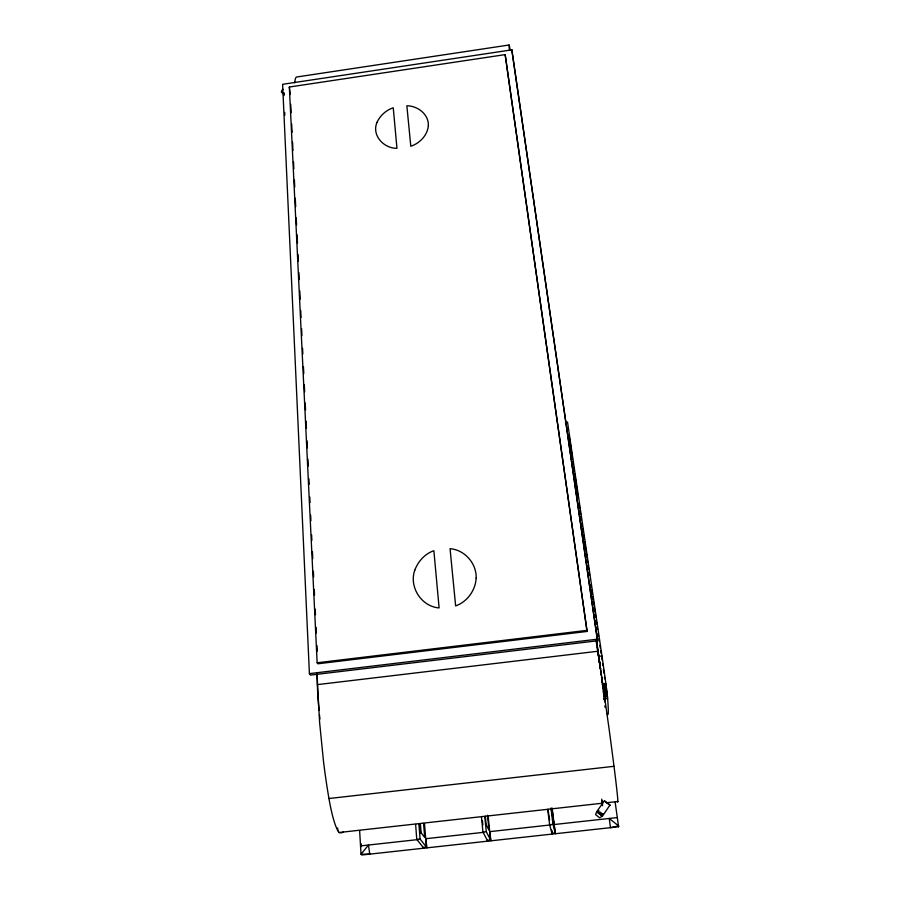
<?xml version="1.0" encoding="UTF-8"?>
<svg xmlns="http://www.w3.org/2000/svg" width="900" height="900" viewBox="0 0 900 900"><rect width="100%" height="100%" fill="white"/><g stroke="black" fill="none" stroke-linecap="round" stroke-linejoin="round"><path stroke-width="1.35" d="M596.554 640.395L609.041 728.595A141.142 2.981 82.1 0 1 614.002 766.305A68.591 1.508 82.1 0 1 617.794 799.515L617.76 802.069A172.507 3.87 82.2 0 1 617.344 801.518M596.835 811.519L595.586 814.567L599.602 817.796L602.572 815.962L609.998 804.982L604.406 800.798L596.835 811.519L598.05 812.779M603.27 814.117L602.629 813.994M604.35 800.899L610.099 805.331M598.241 810.36L598.894 810.484M618.57 825.93L610.459 827.674L609.244 818.46L618.57 825.93L618.581 826.774L361.845 855L361.035 854.246L359.64 830.756M509.085 45L297 76.95A47.576 6.165 80.9 0 0 294.75 82.811M511.83 49.849L282.611 84.308L309.409 673.627L310.5 675.101L597.544 640.778L511.83 49.849L597.544 640.778M289.35 87.019L505.159 54.619L587.07 631.451L317.858 663.784L317.149 662.783L289.35 87.019L290.239 94.5M565.38 422.325L567.517 422.055L602.246 657.877A90.799 2.171 82.1 0 1 605.576 681.435L607.5 696.78A24.356 0.608 82.1 0 1 607.635 698.377L608.006 703.822A211.68 5.141 82.3 0 1 607.264 713.801M317.149 662.783L586.991 630.36M309.409 673.627L597.454 639.18M343.282 832.005A170.123 28.215 84.2 0 1 340.83 832.86L339.007 832.511L337.815 830.678A67.635 10.991 84.9 0 1 328.95 798.525A139.264 21.791 84.6 0 1 323.505 761.434L319.601 722.34L317.531 684.607L598.151 651.217M601.976 655.965L598.455 656.393L598.072 653.76M602.347 684.09L605.88 683.674M606.071 685.08L602.539 685.496L602.876 688.05L606.42 687.634M602.707 686.779L606.251 686.374M603.034 689.276L606.577 688.871M603.191 690.469L606.724 690.064M603.326 691.616L606.87 691.2M607.005 692.291L603.461 692.707L603.788 695.475L607.342 695.216M603.585 693.686L607.117 693.27M603.596 693.788L607.129 693.371M603.686 694.586L607.219 694.17M603.709 694.766L607.241 694.361M603.889 696.352L607.421 695.981M603.967 697.129L607.489 696.712M604.125 698.962L607.646 698.546M328.95 798.525L614.002 766.305M339.007 832.511L602.595 803.194M606.78 802.721L617.929 801.484M415.62 824.456L416.779 839.385L420.075 839.014L426.994 847.834L425.711 838.721L483.739 832.309M481.5 817.234L482.963 832.072L486.293 831.701L490.973 840.803L489.713 831.656L550.913 824.895M547.796 809.764L549.608 824.715L552.96 824.344L555.379 833.726L554.141 824.535L617.366 817.56M360.54 845.91L418.365 839.531M423.191 847.418L426.386 847.058L424.496 823.59M487.339 840.352L490.567 840.004L488.183 816.514M597.836 811.271L597.96 811.879M602.325 815.918L597.296 812.149M602.314 815.13L598.387 812.295M600.514 814.759L601.099 815.153M602.134 813.701L599.614 811.822M283.365 93.78L281.419 92.239A2.734 1.688 -85.9 0 1 283.162 89.392M599.884 814.387L598.41 813.206M416.779 839.385L423.81 848.194M579.06 506.914L579.521 507.499M584.707 543.004L584.933 545.288M482.963 832.072L487.766 841.163M549.608 824.715L552.15 834.075L551.621 830.149M549.596 819.956L547.954 809.235M603.09 688.005L602.494 683.876L602.989 687.881M586.339 554.456L586.744 557.077M569.43 438.064L569.801 440.606M570.173 443.149L570.757 447.154M571.14 449.82L571.534 452.486M571.928 455.152L572.512 459.157M572.906 461.824L573.3 464.524M573.694 467.224L574.29 471.274M574.684 473.974L576.079 483.457M576.472 486.191L576.877 488.925M577.283 491.659L577.879 495.765M579.094 504.011L579.701 508.174M580.106 510.941L580.511 513.709M580.916 516.476L581.332 519.244M581.906 523.17L582.289 525.791M582.671 528.413L583.256 532.339M583.639 534.96L584.212 538.886M584.606 541.541L585.967 550.834M586.361 553.489L586.755 556.144M587.34 560.137L587.734 562.826M588.139 565.515L588.735 569.554M589.129 572.243L589.523 574.942M590.918 584.438L591.322 587.16M591.727 589.894L592.335 593.977M592.729 596.711L593.134 599.445M593.539 602.212L593.955 604.98M594.36 607.748L594.979 611.899M595.384 614.666L595.789 617.434M596.205 620.201L596.779 624.15M597.173 626.783L597.566 629.426M598.151 633.375L598.534 636.008M598.928 638.64L599.31 641.273M599.906 645.255L600.3 647.91M600.683 650.554L601.076 653.209M601.673 657.191L602.055 659.846M596.317 640.294L598.298 653.749A96.435 2.081 82.1 0 1 598.658 656.269A99.36 2.149 82.1 0 0 598.298 653.749L598.837 657.529M596.34 641.959L596.722 644.591M597.105 647.212L597.69 651.139M570.229 443.858L570.634 446.636M571.039 449.415L572.051 456.368M574.717 474.559L575.1 477.191M575.483 479.824L576.056 483.772M576.439 486.405L576.832 489.037M580.117 511.582L580.523 514.316M580.916 517.039L581.321 519.773M586.327 554.085L586.732 556.852M615.184 802.35L618.581 826.774M599.749 663.941L599.018 658.811A99.36 2.149 82.1 0 1 599.749 663.941A96.435 2.081 82.1 0 0 599.018 658.8M587.07 631.451L505.159 54.619M600.66 670.421L601.391 675.641M599.929 665.224L600.48 669.116A99.36 2.149 82.1 0 0 600.109 666.518A96.435 2.081 82.1 0 1 600.48 669.116M601.92 800.831L602.449 804.611M601.571 676.946A96.435 2.081 82.1 0 1 602.291 682.189A99.36 2.149 82.1 0 0 601.571 676.946L602.944 686.891M601.717 799.166L602.617 805.702M603.461 690.817L603.956 694.665A25.571 0.585 82.1 0 0 603.461 690.863M603.63 692.134L603.765 693.124M603.889 694.102L604.001 695.059M603.484 691.886L603.979 695.891M604.316 698.558L604.766 701.314L604.688 700.673M604.361 697.972L604.744 701.134A25.571 0.585 82.1 0 0 604.384 698.085M552.116 808.009L555.165 832.894L551.925 833.254L551.587 830.464M552.082 809.269L553.781 823.117L551.261 808.875M604.339 697.702L604.429 698.479M550.957 808.031L552.96 824.344M604.485 698.996L604.834 701.955M604.519 699.232L604.609 699.964M319.928 718.965L319.5 715.028M487.496 815.242L489.015 830.261L486.157 824.569L485.325 816.221M484.796 816.874L486.293 831.701M482.445 820.766L482.861 824.94M605.205 705.499L605.363 707.434A33.3 0.754 82.1 0 0 605.261 706.061M423.574 823.421L424.699 837.428L420.48 831.893L419.861 824.096M420.379 823.77L421.155 833.58M418.894 824.096L420.075 839.014M605.25 683.066L605.43 685.688M361.181 843.806L361.35 846.607M337.669 827.989L337.815 830.678M290.711 104.31L291.127 112.725M291.668 123.941L292.072 132.356M292.556 142.178L292.961 150.593M293.501 161.809L293.85 168.817M294.39 180.034L294.728 187.042M295.279 198.259L295.684 206.674M296.224 217.89L296.561 224.899M297.045 234.72L297.45 243.135M297.99 254.351L298.339 261.36M298.879 272.576L299.216 279.585M299.767 290.801L300.173 299.216M300.713 310.433L301.061 317.441M301.601 328.669L301.939 335.678M302.558 348.289L302.827 353.902M303.435 366.525L303.772 373.534M304.324 384.75L304.661 391.759M305.201 402.975L305.55 409.995M306.09 421.211L306.428 428.22M307.046 440.843L307.384 447.851M307.924 459.067L308.261 466.076M308.88 478.699L309.15 484.301M309.769 496.924L310.039 502.537M310.646 515.149L310.916 520.762M311.603 534.78L311.873 540.394M312.412 551.61L312.761 558.619M313.369 571.241L313.639 576.844M314.257 589.466L314.527 595.08M315.202 609.097L315.473 614.711M316.091 627.322L316.361 632.936M316.969 645.559L317.25 651.161M283.804 92.722L283.939 95.524M284.704 112.365L284.839 115.177M317.16 673.808L317.531 684.607M316.946 672.975L317.621 691.639A89.55 14.501 84.5 0 0 319.039 710.314M509.344 49.455A48.094 0.844 82.6 0 1 510.221 50.422M602.651 684.81A25.571 0.585 82.1 0 1 603 687.375M599.062 660.6A90.788 1.958 82.1 0 1 599.389 662.929M600.716 672.334A90.788 1.958 82.1 0 1 601.054 674.707M601.706 679.466A90.788 1.958 82.1 0 1 602.033 681.851M602.617 663.705A73.688 1.755 82.1 0 1 602.887 665.572M603.428 669.341A73.688 1.755 82.1 0 1 603.967 673.133M604.496 676.946A73.688 1.755 82.1 0 1 604.755 678.859M283.961 94.736A2.734 1.688 -85.9 0 1 283.207 93.139M284.085 94.41A2.363 1.463 -85.9 0 1 283.421 93.026M283.916 93.634A2.363 1.451 -85.9 0 1 283.781 93.071M476.168 578.081C475.504 590.31 467.257 601.864 455.636 605.914L450.056 548.685C464.681 549.81 476.674 563.434 476.168 578.081M414.776 570.195C408.769 586.913 421.414 606.611 439.11 607.928L433.868 550.71C424.89 553.759 418.061 561.454 414.776 570.195M428.355 125.786C427.421 135.416 419.738 143.28 410.805 146.261L406.856 105.784C417.645 105.795 428.906 114.278 428.355 125.786M376.999 122.355C371.385 135.338 383.963 148.635 396.956 148.286L393.244 107.797C386.123 110.138 380.104 115.538 376.999 122.355M368.471 845.044L361.035 854.246L369.765 854.134L368.471 845.044M601.211 674.336A96.435 2.081 82.1 0 0 600.84 671.715A99.36 2.149 82.1 0 1 601.211 674.336"/></g></svg>
